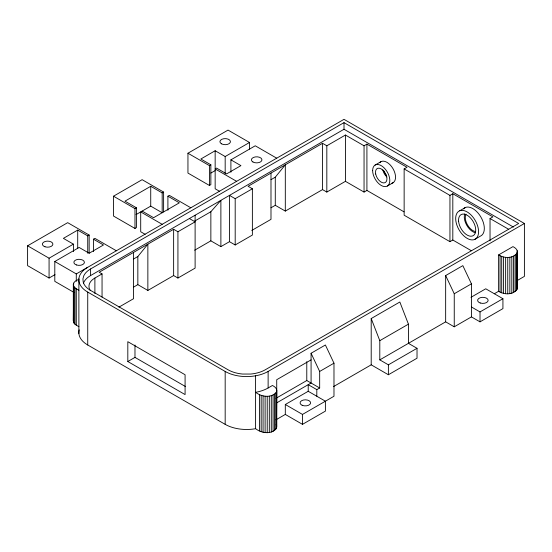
<?xml version="1.0" encoding="UTF-8"?>
<svg xmlns="http://www.w3.org/2000/svg" width="552" height="552" viewBox="0 0 552 552"><rect width="100%" height="100%" fill="white"/><g stroke="black" fill="none" stroke-linecap="round" stroke-linejoin="round"><path stroke-width="0.83" d="M270.991 207.78L275.282 205.303L275.282 177.192L285.308 164.8L285.308 211.085L322.534 189.598L326.825 192.075L345.435 181.332L364.051 192.075L366.914 190.426L404.029 211.851M78.908 326.674C76.604 325.349 73.216 323.893 73.326 320.719L73.326 284.349C73.747 281.644 76.466 280.188 78.839 279.443M73.326 320.719L73.657 283.142M276.469 391.968C277.787 389.008 274.827 386.593 272.419 385.496L268.127 387.98A30.374 17.533 0 0 1 257.536 391.948L255.59 392.313C261.31 396.847 271.66 398.53 276.469 391.968L276.469 428.338C271.66 434.9 261.31 433.216 255.59 428.683L254.513 428.883A30.374 17.533 0 0 1 225.175 424.35L87.733 344.993A30.374 17.533 0 0 1 79.212 329.854M276.469 428.338L276.8 390.761M498.628 291.27C504.01 294.796 512.974 295.141 516.996 289.476L516.996 253.106C518.307 250.146 515.354 247.731 512.946 246.634L498.628 254.9L498.628 291.27L494.337 293.747M516.996 289.476L517.327 251.898M83.531 283.059L83.787 282.376A26.317 15.194 0 0 1 90.597 275.565L344.006 129.258L513.45 227.079M498.628 254.9C504.01 258.426 512.974 258.764 516.996 253.106M133.543 259.019L137.841 256.542L147.86 244.15L147.86 290.442L137.841 284.653L133.543 287.137M194.663 221.09L210.857 211.74L220.883 200.341L220.883 246.634L229.473 241.672L235.193 244.978L252.374 235.062L252.374 188.77L248.083 186.293L322.534 143.306L326.825 145.79L345.435 135.04L364.051 145.79L366.914 144.134L407.003 167.277L404.14 168.933L404.14 215.218L449.949 241.672L452.812 240.017L471.373 250.732M54.979 274.634L49.073 278.042L27.6 265.643L27.6 245.806L67.689 222.663L89.162 235.055L89.162 253.244L103.479 244.978L93.46 239.188L93.46 251.588M163.613 192.075L162.178 192.903L150.73 186.293L124.959 201.169L136.406 207.78L136.406 227.617L134.978 228.445L113.505 216.046L113.505 196.208L142.133 179.676L163.613 192.075L163.613 211.913M249.511 142.478L225.175 156.533L215.156 150.744L200.838 159.01L210.857 164.8L210.857 184.637L209.429 185.465L187.949 173.066L187.949 153.228L228.038 130.086L249.511 142.478L249.511 149.095M89.162 235.055L87.733 235.883L77.708 230.101L63.39 238.367L73.416 244.15L73.416 251.588M27.6 245.806L49.073 258.205L73.416 244.15M113.505 196.208L134.978 208.608L136.406 207.78M187.949 153.228L209.429 165.628L210.857 164.8M74.058 292.463L54.8 281.347L54.8 261.51L79.143 247.455L89.162 253.244M93.46 239.188L94.889 238.367L116.368 250.767M135.999 214.631L150.73 206.131L162.178 212.741L162.178 192.903M167.905 210.264L167.905 196.208L169.34 195.38L190.813 207.78M230.902 172.238L230.902 159.838L255.238 145.79L276.718 158.189M210.857 173.066L215.156 170.589M54.8 261.51L76.279 273.909L344.006 119.335L524.4 223.484L524.4 276.386L517.245 280.519M90.597 268.948L344.006 122.641L518.673 223.484L265.25 369.785A26.303 15.187 0 0 1 250.767 374.042L242.535 374.042A26.303 15.187 0 0 1 228.052 369.785L90.597 290.442A26.317 15.194 0 0 1 83.214 282.072L82.924 278.898L83.787 275.758A26.317 15.194 0 0 1 90.597 268.948L90.597 275.565M189.384 218.53L195.111 221.835L177.93 231.75L173.632 229.273L99.187 272.253L102.051 273.909L102.051 297.052M90.307 290.497A20.245 11.689 0 0 1 94.889 278.042L102.051 273.909M229.473 241.672L229.473 195.38L235.193 198.685L252.374 188.77M270.991 179.669L275.282 177.192M194.663 250.201L210.857 240.844L220.883 246.634M118.921 307.147L133.543 298.708L133.543 252.416M147.86 290.442L173.632 275.558L177.93 278.042L195.111 268.12L195.111 215.218M251.774 230.446L270.991 219.351L270.991 173.066M375.118 165.048L380.846 161.743M387.345 186.045L393.072 182.733M127.816 361.526L185.086 394.59L185.086 374.753L127.816 341.688L127.816 361.526L134.978 357.392L185.555 386.593M404.14 168.933L449.949 195.38L452.812 193.731L492.901 216.874L490.038 218.53L490.038 240.817M459.726 210.774L465.453 207.469M474.541 239.506A16.201 9.349 60 0 0 470.994 214.921A16.201 9.349 60 0 0 455.862 220.993A16.201 9.349 60 0 0 474.541 239.506L480.268 236.201A16.201 9.349 60 0 0 480.557 216.481A16.201 9.349 60 0 0 463.445 208.863M87.733 267.292A30.374 17.533 0 0 0 80.854 273.412L79.867 275.158A30.374 17.533 0 0 0 87.733 292.091L225.175 371.448A30.374 17.533 0 0 0 254.513 375.981L257.536 375.415A30.374 17.533 0 0 0 268.127 371.448L524.4 223.484M276.718 402.856L311.08 383.019L311.08 353.259L325.397 344.993L333.981 363.181L333.981 396.246L302.489 414.428L285.308 404.506L285.308 414.428L302.489 424.35L325.397 411.123L325.397 401.2L308.216 391.285L285.308 404.506M371.206 364.831L371.206 318.545L399.841 302.013L408.432 324.155L408.432 343.344L417.022 348.298L417.022 358.22L388.387 374.753L371.206 364.831L333.525 386.593M445.657 321.85L445.657 275.558L462.838 265.643L471.429 283.825L471.429 316.889L454.248 326.812L445.657 321.85L379.797 359.876L379.797 340.681L371.206 318.545M311.08 359.869L276.718 379.714L276.8 427.131M308.216 391.285L308.216 384.668L316.807 389.629L319.67 387.98L319.67 371.448L333.981 363.181M454.248 326.812L454.248 293.747L471.429 283.825M276.076 398.268L306.781 380.535L319.67 387.98M379.797 340.681L408.432 324.155M470.966 297.321L485.746 288.786L502.927 298.708L502.927 308.623L480.019 321.85L471.429 316.889M276 419.803L285.308 414.428M379.797 359.876L388.387 364.831L417.022 348.298M471.429 306.974L480.019 311.928L502.927 298.708M490.038 218.53L508.654 229.273M230.902 159.838L240.92 165.628L226.603 173.894L216.584 168.105L215.156 168.933L236.629 181.332M275.282 205.303L285.308 211.085M219.592 191.337L215.156 188.77L215.156 150.744M167.905 196.208L179.359 202.819L153.587 217.702L142.133 211.085M162.178 224.312L140.705 211.913L140.705 231.75L145.148 234.317M73.326 284.349C73.216 287.516 76.604 288.979 78.908 290.304M445.657 275.558L454.248 293.747M311.08 353.259L319.67 371.448M276.145 424.729L276.69 425.909M517.327 288.268L517.217 250.677M516.237 254.244L516.237 290.614M515.085 255.265L515.085 291.635M513.588 256.135L513.588 292.505M511.814 256.797L511.814 293.167M509.841 257.239L509.841 293.609M507.75 257.425L507.75 293.795M505.639 257.363L505.639 293.733M503.59 257.046L503.59 293.416M501.706 256.494L501.706 292.864M500.064 255.721L500.064 292.091M480.019 311.928L480.019 321.85M452.812 193.731L452.812 240.017M449.949 195.38L449.949 241.672M388.387 364.831L388.387 374.753M366.914 144.134L366.914 190.426M364.051 145.79L364.051 192.075M345.435 135.04L345.435 181.332M344.006 122.641L344.006 129.258M326.825 145.79L326.825 192.075M322.534 143.306L322.534 189.598M316.807 389.629L316.807 396.246M306.781 361.677L306.781 380.535M302.489 414.428L302.489 424.35M275.717 393.107L275.717 429.484M274.565 394.135L274.565 430.505M273.067 394.997L273.067 431.367M271.287 395.667L271.287 432.037M269.314 396.101L269.314 432.471M268.127 371.448L268.127 387.98M267.223 396.295L267.223 432.664M265.112 396.232L265.112 432.602M263.069 395.915L263.069 432.285M261.179 395.356L261.179 431.726M259.537 394.59L259.537 430.96M255.59 375.781L255.59 428.683M235.193 198.685L235.193 244.978M225.175 156.533L225.175 173.894M225.175 371.448L225.175 424.35M210.857 211.74L210.857 240.844M209.429 165.628L209.429 185.465M177.93 231.75L177.93 278.042M173.632 229.273L173.632 275.558M150.73 186.293L150.73 206.131M137.841 256.542L137.841 284.653M134.978 208.608L134.978 228.445M134.978 344.993L134.978 357.392M94.889 278.042L94.889 293.471M87.733 235.883L87.733 253.244M87.733 292.091L87.733 344.993M78.881 278.774L78.881 333.512M77.708 230.101L77.708 248.283M76.279 273.909L76.279 281.347M76.279 288.786L76.279 325.156M74.948 287.84L74.948 324.21M73.982 286.75L73.982 323.12M73.437 285.57L73.437 321.94M49.073 258.205L49.073 278.042M475.217 232.73A12.151 7.017 60 0 1 466.619 225.05A12.151 7.017 60 0 1 464.743 213.907M386.49 175.488A6.886 3.974 60 0 1 383.875 170.913M386.883 176.923A8.101 4.678 60 0 1 382.853 169.899M379.886 162.523A12.151 7.017 60 0 1 392.989 168.664A12.151 7.017 60 0 1 391.927 183.195M475.472 231.571A10.729 6.196 60 0 1 467.282 224.547A10.729 6.196 60 0 1 465.971 214.176M458.588 221.235A12.151 7.017 60 0 0 472.174 236.083A12.151 7.017 60 0 0 470.635 218.102A12.151 7.017 60 0 0 458.588 221.235M372.641 170.651A12.151 7.017 60 0 0 385.572 186.61A12.151 7.017 60 0 0 385.475 169.374A12.151 7.017 60 0 0 372.641 170.651M375.691 174.032A8.101 4.678 60 0 0 385.262 182.567A8.101 4.678 60 0 0 382.736 170.037A8.101 4.678 60 0 0 375.691 174.032M302.151 405.272A5.265 3.036 0 0 0 310.569 403.243A5.265 3.036 0 0 0 303.324 400.048A5.265 3.036 0 0 0 302.151 405.272M480.247 302.993A5.265 3.036 0 0 0 488.147 300.357A5.265 3.036 0 0 0 480.247 297.728A5.265 3.036 0 0 0 480.247 302.993M221.455 143.803A5.265 3.036 0 0 0 230.26 142.444A5.265 3.036 0 0 0 223.815 138.718A5.265 3.036 0 0 0 221.455 143.803M45.009 246.785A5.265 3.036 0 0 0 52.909 244.15A5.265 3.036 0 0 0 45.009 241.521A5.265 3.036 0 0 0 45.009 246.785M252.947 161.991A5.265 3.036 0 0 0 261.758 160.625A5.265 3.036 0 0 0 255.307 156.906A5.265 3.036 0 0 0 252.947 161.991M76.507 264.967A5.265 3.036 0 0 0 84.408 262.338A5.265 3.036 0 0 0 76.507 259.702A5.265 3.036 0 0 0 76.507 264.967"/></g></svg>
